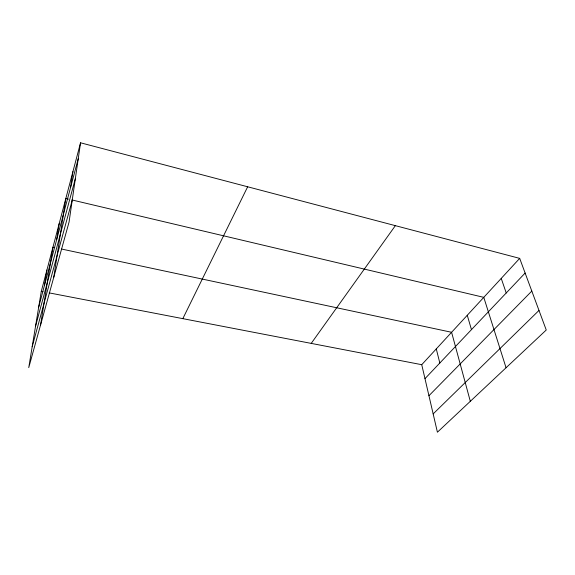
<?xml version="1.0" encoding="UTF-8"?>
<svg xmlns="http://www.w3.org/2000/svg" width="575" height="575" viewBox="0 0 575 575"><rect width="100%" height="100%" fill="white"/><g stroke="black" fill="none" stroke-linecap="round" stroke-linejoin="round"><path stroke-width="0.86" d="M80.543 142.794L69.065 222.051L28.75 367.619L41.278 291.367L80.543 142.794L519.685 258.376L546.25 330.014L437.41 432.206L421.741 364.694L519.685 258.376M70.545 187.594L72.924 171.616M53.777 277.251L65.823 198.504L68.411 199.115M56.688 239.538L59.175 223.639M40.581 324.897L52.95 247.2L54.682 247.573M44.383 285.689L46.927 269.977M38.712 306.957L78.229 158.765M35.564 326.14L75.361 178.581M32.178 346.747L72.249 200.064M182.828 318.651L247.653 186.782M311.219 343.39L395.356 225.659M424.982 378.652L525.126 273.046M428.943 395.715L531.81 291.079M433.162 413.907L538.991 310.435M41.278 291.367L43.032 291.705M49.191 292.891L421.741 364.694M61.633 249.054L451.598 332.285L470.314 401.307M71.853 199.928L483.783 297.347L506.058 367.756M501.235 278.408L506.223 292.984M467.267 315.28L471.464 329.633M436.281 348.91L439.817 363.005"/></g></svg>
